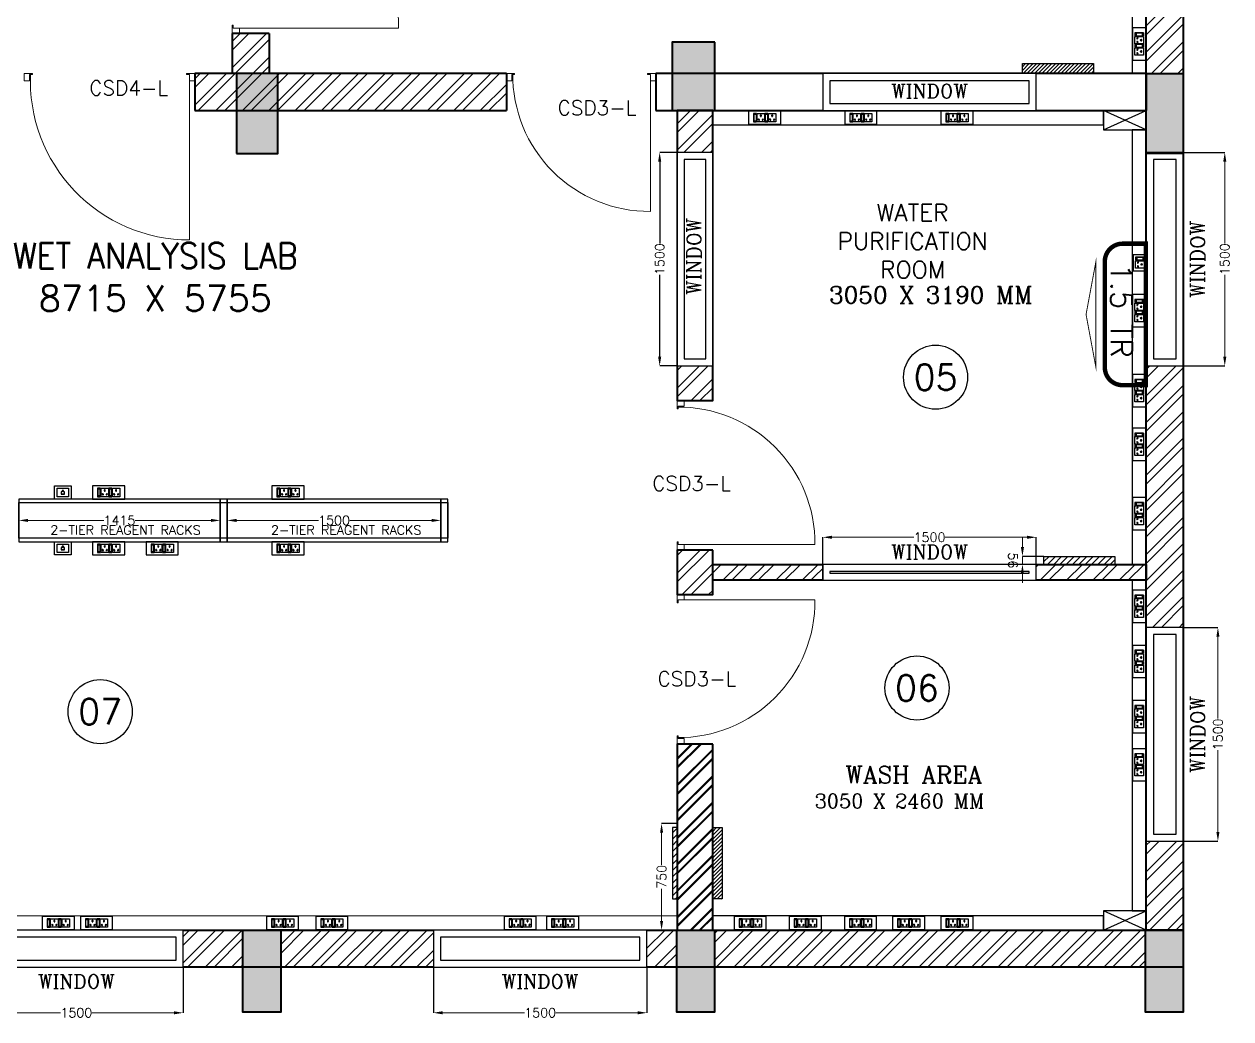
# Model space of a CAD drawing. Extents: x -52083 to 49512, y -145230 to 20224.
# Drawn here: x 33594 to 42070, y -20351 to -13366 of the extents above; entities that cross this region are included whole.
import ezdxf
from ezdxf.enums import TextEntityAlignment as Align

# ---------------------------------------------------------------- set-up
doc = ezdxf.new("R2010")
doc.units = 0
doc.header["$LTSCALE"] = 0.5
doc.header["$MEASUREMENT"] = 0
doc.header["$PDMODE"] = 32
for name, color, linetype, lineweight in [('0-1 AC UNIT', 8, 'Continuous', 25), ('1050x2100 Door', 6, 'Continuous', 5), ('1200x2100 Door', 5, 'Continuous', 5), ('COL', 1, 'Continuous', 35), ('DIM', 3, 'Continuous', 5), ('Furniture', 30, 'Continuous', 13), ('Hatch-1', 8, 'Continuous', 5), ('Sa-Block Text', 7, 'Continuous', 18), ('wall-1', 7, 'Continuous', 35)]:
    doc.layers.add(name, color=color, linetype=linetype, lineweight=lineweight)
for name, color, linetype in [('PDF_Text', 5, 'Continuous'), ('SA-3MRP', 1, 'Continuous'), ('SA-6MRP', 1, 'Continuous'), ('SA-6MUP', 223, 'Continuous'), ('SA-FUR', 3, 'Continuous'), ('SA-Lan', 3, 'Continuous'), ('SA-Voice', 5, 'Continuous')]:
    doc.layers.add(name, color=color, linetype=linetype)
doc.styles.add('PDF Arial', font='arial.ttf')
doc.styles.add('RomanS', font='romans.shx')
doc.styles.get("Standard").update_dxf_attribs({"font": 'romans.shx'})
doc.dimstyles.new('Sa-dim', dxfattribs={"dimtxt": 65, "dimasz": 65, "dimexe": 0, "dimexo": 0, "dimtad": 0, "dimdec": 0, "dimdsep": 46, "dimtxsty": 'Standard', "dimcen": 0, "dimclrd": 256, "dimclre": 7, "dimclrt": 1, "dimadec": 0, "dimazin": 0, "dimtfac": 1, "dimtdec": 0, "dimtmove": 0, "dimatfit": 3, "dimfxl": 1, "dimlwd": -1, "dimarcsym": 0})
pattern_1 = [(45, (71188.27, 2e-13), (-92.80777, 92.80777), []), (45, (71250.15, 2e-13), (-92.80777, 92.80777), [])]
pattern_2 = [(45, (-60236.36, -3e-12), (-92.80777, 92.80777), []), (45, (-60174.49, -3e-12), (-92.80777, 92.80777), [])]

# ---------------------------------------------------------------- blocks, each defined once
blk = doc.blocks.new('*U109')
at = {"color": 5}
blk.add_wipeout([(50, 400), (50, 240), (1450, 240), (1450, 400)], dxfattribs=at)
blk.add_wipeout([(0, 450), (0, 190), (1500, 190), (1500, 450)], dxfattribs=at)
for points in [[(0, 450), (0, 190), (1500, 190), (1500, 450)], [(50, 400), (50, 240), (1450, 240), (1450, 400)]]:
    blk.add_lwpolyline(points, close=True, dxfattribs=at)
blk = doc.blocks.new('*D854')
at = {"layer": 'Defpoints', "color": 0}
for p in [(33211, -19988.3), (34711, -19988.3), (34711, -20308.2)]:
    blk.add_point(p, dxfattribs=at)
at = {"layer": 'DIM', "color": 7, "lineweight": -2}
for p, q in [((33211, -19988.3), (33211, -20308.2)), ((34711, -19988.3), (34711, -20308.2))]:
    blk.add_line(p, q, dxfattribs=at)
at = {"layer": 'DIM'}
for p, q in [((33276, -20308.2), (33850.5, -20308.2)), ((34646, -20308.2), (34071.5, -20308.2))]:
    blk.add_line(p, q, dxfattribs=at)
for points in [[(33276, -20297.4), (33276, -20319), (33211, -20308.2)], [(34646, -20297.4), (34646, -20319), (34711, -20308.2)]]:
    blk.add_solid(points, dxfattribs=at)
at = {"layer": 'DIM', "color": 1, "insert": (33961, -20308.2), "char_height": 65, "attachment_point": 5}
blk.add_mtext('1500', dxfattribs=at)
blk = doc.blocks.new('*D855')
at = {"layer": 'Defpoints', "color": 0}
for p in [(36468.5, -19988.3), (37968.5, -19988.3), (37968.5, -20308.2)]:
    blk.add_point(p, dxfattribs=at)
at = {"layer": 'DIM', "color": 7, "lineweight": -2}
for p, q in [((36468.5, -19988.3), (36468.5, -20308.2)), ((37968.5, -19988.3), (37968.5, -20308.2))]:
    blk.add_line(p, q, dxfattribs=at)
at = {"layer": 'DIM'}
for p, q in [((36533.5, -20308.2), (37108, -20308.2)), ((37903.5, -20308.2), (37329, -20308.2))]:
    blk.add_line(p, q, dxfattribs=at)
for points in [[(36533.5, -20297.4), (36533.5, -20319), (36468.5, -20308.2)], [(37903.5, -20297.4), (37903.5, -20319), (37968.5, -20308.2)]]:
    blk.add_solid(points, dxfattribs=at)
at = {"layer": 'DIM', "color": 1, "insert": (37218.5, -20308.2), "char_height": 65, "attachment_point": 5}
blk.add_mtext('1500', dxfattribs=at)
blk = doc.blocks.new('*D856')
at = {"layer": 'Defpoints', "color": 0}
for p in [(41736, -14266.3), (42027.2, -14266.3), (41736, -15766.3)]:
    blk.add_point(p, dxfattribs=at)
at = {"layer": 'DIM', "color": 7, "lineweight": -2}
for p, q in [((41736, -14266.3), (42027.2, -14266.3)), ((41736, -15766.3), (42027.2, -15766.3))]:
    blk.add_line(p, q, dxfattribs=at)
at = {"layer": 'DIM'}
for p, q in [((42027.2, -14331.3), (42027.2, -14905.8)), ((42027.2, -15701.3), (42027.2, -15126.8))]:
    blk.add_line(p, q, dxfattribs=at)
for points in [[(42016.4, -14331.3), (42038.1, -14331.3), (42027.2, -14266.3)], [(42016.4, -15701.3), (42038.1, -15701.3), (42027.2, -15766.3)]]:
    blk.add_solid(points, dxfattribs=at)
at = {"layer": 'DIM', "color": 1, "insert": (42027.2, -15016.3), "char_height": 65, "attachment_point": 5, "rotation": 90}
blk.add_mtext('1500', dxfattribs=at)
blk = doc.blocks.new('SD 1200x2100')
at = {"layer": '1200x2100 Door'}
for p, q in [((289771.1, 46661.9), (289771.1, 46711.8)), ((289771.1, 46711.8), (289829.5, 46711.8)), ((289771.1, 46661.9), (289771.1, 46711.8)), ((289809.4, 46661.9), (289809.4, 46705.1)), ((289809.4, 46705.1), (289829.5, 46705.1)), ((289829.5, 46705.1), (289829.5, 46711.8)), ((290971.1, 46711.8), (290912.7, 46711.8)), ((290912.7, 46705.1), (290912.7, 46711.8)), ((290932.8, 46705.1), (290912.7, 46705.1)), ((290932.8, 46661.9), (290932.8, 46705.1)), ((290971.1, 46661.9), (290971.1, 46711.8)), ((289771.1, 46661.9), (289809.4, 46661.9)), ((290971.1, 46661.9), (290932.8, 46661.9)), ((290932.8, 46661.9), (290932.8, 45543.9))]:
    blk.add_line(p, q, dxfattribs=at)
blk.add_arc((290932.8, 46661.9), 1118, 177.44259, 270, dxfattribs=at)
blk = doc.blocks.new('*D866')
at = {"layer": 'Defpoints', "color": 0}
for p in [(41736, -17603), (41979, -17603), (41736, -19103)]:
    blk.add_point(p, dxfattribs=at)
at = {"layer": 'DIM', "color": 7, "lineweight": -2}
for p, q in [((41736, -17603), (41979, -17603)), ((41736, -19103), (41979, -19103))]:
    blk.add_line(p, q, dxfattribs=at)
at = {"layer": 'DIM'}
for p, q in [((41979, -17668), (41979, -18242.5)), ((41979, -19038), (41979, -18463.5))]:
    blk.add_line(p, q, dxfattribs=at)
for points in [[(41968.2, -17668), (41989.8, -17668), (41979, -17603)], [(41968.2, -19038), (41989.8, -19038), (41979, -19103)]]:
    blk.add_solid(points, dxfattribs=at)
at = {"layer": 'DIM', "color": 1, "insert": (41979, -18353), "char_height": 65, "attachment_point": 5, "rotation": 90}
blk.add_mtext('1500', dxfattribs=at)
blk = doc.blocks.new('*U113')
at = {"color": 3}
blk.add_lwpolyline([(-750, -150), (665, -150), (665, 150), (-750, 150)], close=True, dxfattribs=at)
at = {"color": 1}
blk.add_lwpolyline([(-750, 125), (665, 125), (665, -125), (-750, -125)], close=True, dxfattribs=at)
blk = doc.blocks.new('*U111')
at = {"color": 3}
blk.add_lwpolyline([(-750, -150), (750, -150), (750, 150), (-750, 150)], close=True, dxfattribs=at)
at = {"color": 1}
blk.add_lwpolyline([(-750, 125), (750, 125), (750, -125), (-750, -125)], close=True, dxfattribs=at)
blk = doc.blocks.new('*U112')
at = {"color": 3}
blk.add_lwpolyline([(-750, -150), (-700, -150), (-700, 150), (-750, 150)], close=True, dxfattribs=at)
at = {"color": 1}
blk.add_lwpolyline([(-750, 125), (-700, 125), (-700, -125), (-750, -125)], close=True, dxfattribs=at)
blk = doc.blocks.new('*D878')
at = {"layer": 'Defpoints', "color": 0}
for p in [(33556, -16850.8), (34971, -16850.8), (34971, -16850.8)]:
    blk.add_point(p, dxfattribs=at)
at = {"layer": 'DIM'}
for p, q in [((33621, -16850.8), (34153, -16850.8)), ((34906, -16850.8), (34374, -16850.8))]:
    blk.add_line(p, q, dxfattribs=at)
for points in [[(33621, -16839.9), (33621, -16861.6), (33556, -16850.8)], [(34906, -16839.9), (34906, -16861.6), (34971, -16850.8)]]:
    blk.add_solid(points, dxfattribs=at)
at = {"layer": 'DIM', "color": 1, "insert": (34263.5, -16850.8), "char_height": 65, "attachment_point": 5}
blk.add_mtext('1415', dxfattribs=at)
blk = doc.blocks.new('*D879')
at = {"layer": 'Defpoints', "color": 0}
for p in [(35021, -16850.8), (36521, -16850.8), (36521, -16850.8)]:
    blk.add_point(p, dxfattribs=at)
at = {"layer": 'DIM'}
for p, q in [((35086, -16850.8), (35660.5, -16850.8)), ((36456, -16850.8), (35881.5, -16850.8))]:
    blk.add_line(p, q, dxfattribs=at)
for points in [[(35086, -16839.9), (35086, -16861.6), (35021, -16850.8)], [(36456, -16839.9), (36456, -16861.6), (36521, -16850.8)]]:
    blk.add_solid(points, dxfattribs=at)
at = {"layer": 'DIM', "color": 1, "insert": (35771, -16850.8), "char_height": 65, "attachment_point": 5}
blk.add_mtext('1500', dxfattribs=at)
blk = doc.blocks.new('*U133')
at = {"ltscale": 300}
for p, q in [((-78.1, 29.8), (-78.1, -29.8)), ((-78.1, 29.8), (-78.1, -29.8)), ((-57.3, 29.8), (-78.1, 29.8)), ((-78.1, 29.8), (-57.3, 29.8)), ((-76.3, 23.3), (-76.3, -23.3)), ((-59.1, 23.3), (-76.3, 23.3)), ((-59.1, -23.3), (-59.1, 23.3)), ((-57.3, -29.8), (-57.3, 29.8)), ((-53.9, 29.8), (-1.7, 29.8)), ((-53.9, -29.8), (-53.9, 29.8)), ((-1.7, 29.8), (-1.7, -29.8)), ((1.7, 29.8), (1.7, -29.8)), ((1.7, 29.8), (1.7, -29.8)), ((22.5, 29.8), (1.7, 29.8)), ((1.7, 29.8), (22.5, 29.8)), ((3.5, 23.3), (3.5, -23.3)), ((20.7, 23.3), (3.5, 23.3)), ((20.7, -23.3), (20.7, 23.3)), ((22.5, -29.8), (22.5, 29.8)), ((25.9, -29.8), (25.9, 29.8)), ((25.9, 29.8), (78.1, 29.8)), ((78.1, 29.8), (78.1, -29.8)), ((-78.1, -29.8), (-57.3, -29.8)), ((-76.3, -21.2), (-59.1, -21.2)), ((-76.3, -23.3), (-59.1, -23.3)), ((-1.7, -29.8), (-53.9, -29.8)), ((1.7, -29.8), (22.5, -29.8)), ((3.5, -21.2), (20.7, -21.2)), ((3.5, -23.3), (20.7, -23.3)), ((78.1, -29.8), (25.9, -29.8))]:
    blk.add_line(p, q, dxfattribs=at)
blk.add_lwpolyline([(-113, -46), (113, -46), (113, 46), (-113, 46)], close=True, dxfattribs=at)
for centre, radius, start, end in [((-27.8, 14.7), 4.06, 307.15837, 232.84163), ((-27.8, 10.6), 2.59, 161.40312, 18.59688), ((52, 14.7), 4.06, 307.15837, 232.84163), ((52, 10.6), 2.59, 161.40312, 18.59688), ((-42.7, -11.6), 3.5, 5.26891, 272.51003), ((-39.9, -14), 2.82, 202.68381, 75.09514), ((-15.7, -14), 2.82, 104.90486, 337.31619), ((-12.9, -11.6), 3.5, 267.48997, 174.73109), ((37.1, -11.6), 3.5, 5.26891, 272.51003), ((39.9, -14), 2.82, 202.68381, 75.09514), ((64.1, -14), 2.82, 104.90486, 337.31619), ((66.9, -11.6), 3.5, 267.48997, 174.73109)]:
    blk.add_arc(centre, radius, start, end, dxfattribs=at)
at = {"layer": 'Sa-Block Text', "flags": 1}
for tag, p in [('PROJECTNAME', (102.4, 776)), ('FLOOR', (102.4, 686.5)), ('LABNAME', (102.4, 577)), ('ITEMNO:', (102.4, 479.7))]:
    blk.add_attdef(tag, text='', height=65, dxfattribs=at).set_placement(p, align=Align.MIDDLE_CENTER)
at = {"layer": 'Sa-Block Text'}
blk.add_attdef('CATALOGUE', text='', height=65, dxfattribs=at).set_placement((102.4, 360.5), align=Align.MIDDLE_CENTER)
blk = doc.blocks.new('*U130')
for p, q in [((-78.1, 29.8), (-78.1, -29.8)), ((-78.1, 29.8), (-78.1, -29.8)), ((-57.3, 29.8), (-78.1, 29.8)), ((-78.1, 29.8), (-57.3, 29.8)), ((-76.3, 23.3), (-76.3, -23.3)), ((-59.1, 23.3), (-76.3, 23.3)), ((-59.1, -23.3), (-59.1, 23.3)), ((-57.3, -29.8), (-57.3, 29.8)), ((-53.9, 29.8), (-1.7, 29.8)), ((-53.9, -29.8), (-53.9, 29.8)), ((-1.7, 29.8), (-1.7, -29.8)), ((1.7, 29.8), (1.7, -29.8)), ((1.7, 29.8), (1.7, -29.8)), ((22.5, 29.8), (1.7, 29.8)), ((1.7, 29.8), (22.5, 29.8)), ((3.5, 23.3), (3.5, -23.3)), ((20.7, 23.3), (3.5, 23.3)), ((20.7, -23.3), (20.7, 23.3)), ((22.5, -29.8), (22.5, 29.8)), ((25.9, -29.8), (25.9, 29.8)), ((25.9, 29.8), (78.1, 29.8)), ((78.1, 29.8), (78.1, -29.8)), ((-78.1, -29.8), (-57.3, -29.8)), ((-76.3, -21.2), (-59.1, -21.2)), ((-76.3, -23.3), (-59.1, -23.3)), ((-1.7, -29.8), (-53.9, -29.8)), ((1.7, -29.8), (22.5, -29.8)), ((3.5, -21.2), (20.7, -21.2)), ((3.5, -23.3), (20.7, -23.3)), ((78.1, -29.8), (25.9, -29.8))]:
    blk.add_line(p, q)
blk.add_lwpolyline([(-113, -46), (113, -46), (113, 46), (-113, 46)], close=True)
for centre, radius, start, end in [((-27.8, 14.7), 4.06, 307.15837, 232.84163), ((-27.8, 10.6), 2.59, 161.40312, 18.59688), ((52, 14.7), 4.06, 307.15837, 232.84163), ((52, 10.6), 2.59, 161.40312, 18.59688), ((-42.7, -11.6), 3.5, 5.26891, 272.51003), ((-39.9, -14), 2.82, 202.68381, 75.09514), ((-15.7, -14), 2.82, 104.90486, 337.31619), ((-12.9, -11.6), 3.5, 267.48997, 174.73109), ((37.1, -11.6), 3.5, 5.26891, 272.51003), ((39.9, -14), 2.82, 202.68381, 75.09514), ((64.1, -14), 2.82, 104.90486, 337.31619), ((66.9, -11.6), 3.5, 267.48997, 174.73109)]:
    blk.add_arc(centre, radius, start, end)
at = {"layer": 'Sa-Block Text', "flags": 1}
for tag, p in [('PROJECTNAME', (14.8, 619.1)), ('FLOOR', (14.8, 529.6)), ('LABNAME', (14.8, 420.1)), ('ITEMNO:', (14.8, 322.8))]:
    blk.add_attdef(tag, text='', height=65, dxfattribs=at).set_placement(p, align=Align.MIDDLE_CENTER)
at = {"layer": 'Sa-Block Text'}
blk.add_attdef('CATALOGUE', text='', height=65, dxfattribs=at).set_placement((14.8, 173.9), align=Align.MIDDLE_CENTER)
blk = doc.blocks.new('*U132')
for points in [[(-59.4, 46), (59.4, 46), (59.4, -46), (-59.4, -46)], [(-39.1, 29.8), (39.1, 29.8), (39.1, -29.8), (-39.1, -29.8)], [(12.4, 5.6), (5.4, 5.6), (5.4, 14.6), (-5.4, 14.6), (-5.4, 5.6), (-12.4, 5.6), (-12.4, -10.5), (12.4, -10.5)], [(11.1, 4.3), (4.1, 4.3), (4.1, 13.4), (-4.1, 13.4), (-4.1, 4.3), (-11.1, 4.3), (-11.1, -9.2), (11.1, -9.2)]]:
    blk.add_lwpolyline(points, close=True)
at = {"layer": 'Sa-Block Text', "flags": 1}
for tag, p in [('PROJECTNAME', (15.2, 670.6)), ('FLOOR', (15.2, 581.1)), ('LABNAME', (15.2, 471.6)), ('ITEMNO:', (15.2, 374.3))]:
    blk.add_attdef(tag, text='', height=65, dxfattribs=at).set_placement(p, align=Align.MIDDLE_CENTER)
at = {"layer": 'Sa-Block Text'}
blk.add_attdef('CATALOGUE', text='', height=65, dxfattribs=at).set_placement((15.2, 223), align=Align.MIDDLE_CENTER)
blk = doc.blocks.new('*D880')
at = {"layer": 'Defpoints', "color": 0}
for p in [(38071.4, -18978.3), (38181, -18978.3), (38181, -19728.3)]:
    blk.add_point(p, dxfattribs=at)
at = {"layer": 'DIM', "color": 7, "lineweight": -2}
for p, q in [((38181, -18978.3), (38071.4, -18978.3)), ((38181, -19728.3), (38071.4, -19728.3))]:
    blk.add_line(p, q, dxfattribs=at)
at = {"layer": 'DIM'}
for p, q in [((38071.4, -19043.3), (38071.4, -19269.1)), ((38071.4, -19663.3), (38071.4, -19437.5))]:
    blk.add_line(p, q, dxfattribs=at)
for points in [[(38060.6, -19043.3), (38082.2, -19043.3), (38071.4, -18978.3)], [(38060.6, -19663.3), (38082.2, -19663.3), (38071.4, -19728.3)]]:
    blk.add_solid(points, dxfattribs=at)
at = {"layer": 'DIM', "color": 1, "insert": (38071.4, -19353.3), "char_height": 65, "attachment_point": 5, "rotation": 90}
blk.add_mtext('750', dxfattribs=at)
blk = doc.blocks.new('A$C054a1436')
at = {"color": 1}
blk.add_circle((225, 225), 225, dxfattribs=at)
blk.add_attdef('T1', text='', height=180).set_placement((225, 225), align=Align.MIDDLE_CENTER)
blk = doc.blocks.new('*U117')
at = {"color": 5}
blk.add_wipeout([(50, 400), (50, 388), (1450, 388), (1450, 400)], dxfattribs=at)
blk.add_wipeout([(0, 450), (0, 338), (1500, 338), (1500, 450)], dxfattribs=at)
for points in [[(0, 450), (0, 338), (1500, 338), (1500, 450)], [(50, 400), (50, 388), (1450, 388), (1450, 400)]]:
    blk.add_lwpolyline(points, close=True, dxfattribs=at)
blk = doc.blocks.new('*D822')
at = {"layer": 'Defpoints', "color": 0}
for p in [(40703.5, -16969.3), (39203.5, -17271.3), (40703.5, -17271.3)]:
    blk.add_point(p, dxfattribs=at)
at = {"layer": 'DIM', "color": 7, "lineweight": -2}
for p, q in [((39203.5, -17271.3), (39203.5, -16969.3)), ((40703.5, -17271.3), (40703.5, -16969.3))]:
    blk.add_line(p, q, dxfattribs=at)
at = {"layer": 'DIM'}
for p, q in [((39268.5, -16969.3), (39843, -16969.3)), ((40638.5, -16969.3), (40064, -16969.3))]:
    blk.add_line(p, q, dxfattribs=at)
for points in [[(39268.5, -16958.4), (39268.5, -16980.1), (39203.5, -16969.3)], [(40638.5, -16958.4), (40638.5, -16980.1), (40703.5, -16969.3)]]:
    blk.add_solid(points, dxfattribs=at)
at = {"layer": 'DIM', "color": 1, "insert": (39953.5, -16969.3), "char_height": 65, "attachment_point": 5}
blk.add_mtext('1500', dxfattribs=at)
blk = doc.blocks.new('*U172')
at = {"color": 5}
blk.add_wipeout([(50, 400), (50, 250), (1450, 250), (1450, 400)], dxfattribs=at)
blk.add_wipeout([(0, 450), (0, 200), (1500, 200), (1500, 450)], dxfattribs=at)
for points in [[(0, 450), (0, 200), (1500, 200), (1500, 450)], [(50, 400), (50, 250), (1450, 250), (1450, 400)]]:
    blk.add_lwpolyline(points, close=True, dxfattribs=at)
blk = doc.blocks.new('1050x2100')
at = {"layer": '1050x2100 Door'}
for p, q in [((289971.9, 46661.9), (289971.9, 46711.8)), ((289971.9, 46711.8), (290030.3, 46711.8)), ((289971.9, 46661.9), (289971.9, 46711.8)), ((290010.2, 46661.9), (290010.2, 46705.1)), ((290010.2, 46705.1), (290030.3, 46705.1)), ((290030.3, 46705.1), (290030.3, 46711.8)), ((291021.9, 46711.8), (290963.5, 46711.8)), ((290963.5, 46705.1), (290963.5, 46711.8)), ((290983.6, 46705.1), (290963.5, 46705.1)), ((290983.6, 46661.9), (290983.6, 46705.1)), ((291021.9, 46661.9), (291021.9, 46711.8)), ((289971.9, 46661.9), (290010.2, 46661.9)), ((291021.9, 46661.9), (290983.6, 46661.9)), ((290983.6, 46661.9), (290983.6, 45743.9))]:
    blk.add_line(p, q, dxfattribs=at)
blk.add_arc((290976, 46702.9), 959, 179.47012, 270.45631, dxfattribs=at)
blk = doc.blocks.new('A$Ca55ee631')
at = {"layer": 'SA-FUR', "color": 1}
for p, q in [((0, 0), (135, 300)), ((0, 300), (135, 0))]:
    blk.add_line(p, q, dxfattribs=at)
blk.add_lwpolyline([(0, 0), (135, 0), (135, 300), (0, 300)], close=True, dxfattribs=at)
blk = doc.blocks.new('*U120')
at = {"color": 1}
blk.add_lwpolyline([(-2125, 0), (620, 0), (620, 100), (-2125, 100)], close=True, dxfattribs=at)
blk = doc.blocks.new('*U124')
at = {"color": 1}
blk.add_lwpolyline([(-1220.2, 0), (1830.8, 0), (1830.8, 100), (-1220.2, 100)], close=True, dxfattribs=at)
blk = doc.blocks.new('*D828')
at = {"layer": 'Defpoints', "color": 0}
for p in [(40756, -17103.3), (40605.9, -17159.3), (40756, -17159.3)]:
    blk.add_point(p, dxfattribs=at)
at = {"layer": 'DIM'}
for p, q in [((40605.9, -17038.3), (40605.9, -16973.3)), ((40605.9, -17103.3), (40605.9, -17159.3)), ((40605.9, -17103.3), (40605.9, -17159.3)), ((40605.9, -17224.3), (40605.9, -17289.3))]:
    blk.add_line(p, q, dxfattribs=at)
at = {"layer": 'DIM', "color": 7, "lineweight": -2}
for p, q in [((40756, -17103.3), (40605.9, -17103.3)), ((40756, -17159.3), (40605.9, -17159.3))]:
    blk.add_line(p, q, dxfattribs=at)
at = {"layer": 'DIM'}
for points in [[(40595.1, -17038.3), (40616.8, -17038.3), (40605.9, -17103.3)], [(40595.1, -17224.3), (40616.8, -17224.3), (40605.9, -17159.3)]]:
    blk.add_solid(points, dxfattribs=at)
at = {"layer": 'DIM', "color": 1, "insert": (40538.7, -17131.3), "char_height": 65, "attachment_point": 5, "rotation": 270}
blk.add_mtext('56', dxfattribs=at)
blk = doc.blocks.new('*U119')
at = {"layer": '0-1 AC UNIT', "color": 3, "const_width": 31.2}
blk.add_lwpolyline([(-272.5, -287.5), (471.2, -287.5, 0.414214), (596.2, -162.5), (596.2, 0), (-397.5, 0), (-397.5, -162.5, 0.414214)], format="xyb", close=True, dxfattribs=at)
at = {"layer": '0-1 AC UNIT', "color": 3, "const_width": 6.25}
blk.add_lwpolyline([(471.2, -350), (99.4, -419.2), (-272.5, -350), (471.2, -350)], dxfattribs=at)
blk = doc.blocks.new('3M-RP-AC')
at = {"color": 245}
for p, q in [((18.3, 75.8), (18.3, 16.2)), ((18.3, 75.8), (18.3, 16.2)), ((39.1, 75.8), (18.3, 75.8)), ((18.3, 75.8), (39.1, 75.8)), ((18.3, 16.2), (39.1, 16.2)), ((20.1, 69.3), (20.1, 22.7)), ((37.3, 69.3), (20.1, 69.3)), ((20.1, 24.8), (37.3, 24.8)), ((20.1, 22.7), (37.3, 22.7)), ((37.3, 22.7), (37.3, 69.3)), ((39.1, 16.2), (39.1, 75.8)), ((42.5, 75.8), (94.7, 75.8)), ((42.5, 16.2), (42.5, 75.8)), ((94.7, 16.2), (42.5, 16.2)), ((94.7, 75.8), (94.7, 16.2))]:
    blk.add_line(p, q, dxfattribs=at)
blk.add_lwpolyline([(0, 0), (113, 0), (113, 92), (0, 92)], close=True, dxfattribs=at)
for centre, radius, start, end in [((53.7, 34.4), 3.5, 5.26891, 272.51003), ((56.5, 32), 2.82, 202.68381, 75.09514), ((68.6, 60.7), 4.06, 307.15837, 232.84163), ((68.6, 56.6), 2.59, 161.40312, 18.59688), ((80.7, 32), 2.82, 104.90486, 337.31619), ((83.5, 34.4), 3.5, 267.48997, 174.73109)]:
    blk.add_arc(centre, radius, start, end, dxfattribs=at)
at = {"layer": 'Sa-Block Text', "flags": 1}
for tag, p in [('LAB', (56.5, 92)), ('ITEM', (56.5, -35)), ('CATALOGUE', (87, -160))]:
    blk.add_attdef(tag, text='', height=65, dxfattribs=at).set_placement(p, align=Align.MIDDLE_CENTER)
blk = doc.blocks.new('*U121')
at = {"color": 1}
blk.add_lwpolyline([(-1702, 0), (620, 0), (620, 100), (-1702, 100)], close=True, dxfattribs=at)
blk = doc.blocks.new('*D823')
at = {"layer": 'Defpoints', "color": 0}
for p in [(38071.4, -18978.3), (38181, -18978.3), (38181, -19728.3)]:
    blk.add_point(p, dxfattribs=at)
at = {"layer": 'DIM', "color": 7, "lineweight": -2}
for p, q in [((38181, -18978.3), (38071.4, -18978.3)), ((38181, -19728.3), (38071.4, -19728.3))]:
    blk.add_line(p, q, dxfattribs=at)
at = {"layer": 'DIM'}
for p, q in [((38071.4, -19043.3), (38071.4, -19269.1)), ((38071.4, -19663.3), (38071.4, -19437.5))]:
    blk.add_line(p, q, dxfattribs=at)
for points in [[(38060.6, -19043.3), (38082.2, -19043.3), (38071.4, -18978.3)], [(38060.6, -19663.3), (38082.2, -19663.3), (38071.4, -19728.3)]]:
    blk.add_solid(points, dxfattribs=at)
at = {"layer": 'DIM', "color": 1, "insert": (38071.4, -19353.3), "char_height": 65, "attachment_point": 5, "rotation": 90}
blk.add_mtext('750', dxfattribs=at)
blk = doc.blocks.new('*D824')
at = {"layer": 'Defpoints', "color": 0}
for p in [(38058, -14266.3), (38181, -14266.3), (38181, -15766.3)]:
    blk.add_point(p, dxfattribs=at)
at = {"layer": 'SA-Voice', "color": 7, "lineweight": -2}
for p, q in [((38181, -14266.3), (38058, -14266.3)), ((38181, -15766.3), (38058, -15766.3))]:
    blk.add_line(p, q, dxfattribs=at)
at = {"layer": 'SA-Voice'}
for p, q in [((38058, -14331.3), (38058, -14905.8)), ((38058, -15701.3), (38058, -15126.8))]:
    blk.add_line(p, q, dxfattribs=at)
for points in [[(38047.2, -14331.3), (38068.9, -14331.3), (38058, -14266.3)], [(38047.2, -15701.3), (38068.9, -15701.3), (38058, -15766.3)]]:
    blk.add_solid(points, dxfattribs=at)
at = {"layer": 'SA-Voice', "color": 1, "insert": (38058, -15016.3), "char_height": 65, "attachment_point": 5, "rotation": 90}
blk.add_mtext('1500', dxfattribs=at)
blk = doc.blocks.new('*U613')
for p, q in [((-78.1, 29.8), (-78.1, -29.8)), ((-78.1, 29.8), (-78.1, -29.8)), ((-57.3, 29.8), (-78.1, 29.8)), ((-78.1, 29.8), (-57.3, 29.8)), ((-76.3, 23.3), (-76.3, -23.3)), ((-59.1, 23.3), (-76.3, 23.3)), ((-59.1, -23.3), (-59.1, 23.3)), ((-57.3, -29.8), (-57.3, 29.8)), ((-53.9, 29.8), (-1.7, 29.8)), ((-53.9, -29.8), (-53.9, 29.8)), ((-1.7, 29.8), (-1.7, -29.8)), ((1.7, 29.8), (1.7, -29.8)), ((1.7, 29.8), (1.7, -29.8)), ((22.5, 29.8), (1.7, 29.8)), ((1.7, 29.8), (22.5, 29.8)), ((3.5, 23.3), (3.5, -23.3)), ((20.7, 23.3), (3.5, 23.3)), ((20.7, -23.3), (20.7, 23.3)), ((22.5, -29.8), (22.5, 29.8)), ((25.9, -29.8), (25.9, 29.8)), ((25.9, 29.8), (78.1, 29.8)), ((78.1, 29.8), (78.1, -29.8)), ((-78.1, -29.8), (-57.3, -29.8)), ((-76.3, -21.2), (-59.1, -21.2)), ((-76.3, -23.3), (-59.1, -23.3)), ((-1.7, -29.8), (-53.9, -29.8)), ((1.7, -29.8), (22.5, -29.8)), ((3.5, -21.2), (20.7, -21.2)), ((3.5, -23.3), (20.7, -23.3)), ((78.1, -29.8), (25.9, -29.8))]:
    blk.add_line(p, q)
blk.add_lwpolyline([(-113, -46), (113, -46), (113, 46), (-113, 46)], close=True)
for centre, radius, start, end in [((-27.8, 14.7), 4.06, 307.15837, 232.84163), ((-27.8, 10.6), 2.59, 161.40312, 18.59688), ((52, 14.7), 4.06, 307.15837, 232.84163), ((52, 10.6), 2.59, 161.40312, 18.59688), ((-42.7, -11.6), 3.5, 5.26891, 272.51003), ((-39.9, -14), 2.82, 202.68381, 75.09514), ((-15.7, -14), 2.82, 104.90486, 337.31619), ((-12.9, -11.6), 3.5, 267.48997, 174.73109), ((37.1, -11.6), 3.5, 5.26891, 272.51003), ((39.9, -14), 2.82, 202.68381, 75.09514), ((64.1, -14), 2.82, 104.90486, 337.31619), ((66.9, -11.6), 3.5, 267.48997, 174.73109)]:
    blk.add_arc(centre, radius, start, end)
at = {"layer": 'Sa-Block Text', "flags": 1}
for tag, p in [('PROJECTNAME', (14.8, 619.1)), ('FLOOR', (14.8, 529.6)), ('LABNAME', (14.8, 420.1)), ('ITEMNO:', (14.8, 322.8))]:
    blk.add_attdef(tag, text='', height=65, dxfattribs=at).set_placement(p, align=Align.MIDDLE_CENTER)
at = {"layer": 'Sa-Block Text'}
blk.add_attdef('CATALOGUE', text='', height=65, dxfattribs=at).set_placement((14.8, 173.9), align=Align.MIDDLE_CENTER)

msp = doc.modelspace()

# ---------------------------------------------------------------- hatches: boundary and pattern name
h = msp.add_hatch()
h.set_pattern_fill('ANSI31', scale=250)
h.set_pattern_definition([(45, (-77438.1, -28340.38), (-22.097087, 22.097087), [])])
h.paths.add_polyline_path([(40756, -17103.3), (41256, -17103.3), (41256, -17159.3), (40756, -17159.3)])
h = msp.add_hatch()
h.set_pattern_fill('ANSI31', scale=250)
h.set_pattern_definition([(45, (10998.074, -28648.994), (-22.097087, 22.097087), [])])
h.paths.add_polyline_path([(38148, -19508.3), (38181, -19508.3), (38181, -19008.3), (38148, -19008.3)])
at = {"layer": 'COL'}
h = msp.add_hatch(color=256, dxfattribs=at)
h.dxf.hatch_style = 1
h.paths.add_polyline_path([(38446, -13493.3), (38146, -13493.3), (38146, -13973.3), (38446, -13973.3)])
h = msp.add_hatch(color=256, dxfattribs=at)
h.dxf.hatch_style = 1
h.paths.add_polyline_path([(35376, -13713.3), (35086, -13713.3), (35086, -14273.3), (35376, -14273.3)])
h = msp.add_hatch(color=256, dxfattribs=at)
h.dxf.hatch_style = 1
h.paths.add_polyline_path([(35396, -19728.3), (35131, -19728.3), (35131, -20303.3), (35396, -20303.3)])
h = msp.add_hatch(color=256, dxfattribs=at)
h.dxf.hatch_style = 1
h.paths.add_polyline_path([(38443, -19728.3), (38178, -19728.3), (38178, -20303.3), (38443, -20303.3)])
h = msp.add_hatch(color=256, dxfattribs=at)
h.dxf.hatch_style = 1
h.paths.add_polyline_path([(41736, -19728.3), (41471, -19728.3), (41471, -20303.3), (41736, -20303.3)])
at = {"layer": 'Hatch-1'}
h = msp.add_hatch(dxfattribs=at)
h.set_pattern_fill('ANSI32,_O', color=256, scale=350)
h.set_pattern_definition(pattern_1)
h.paths.add_polyline_path([(41736, -13713.3), (41476, -13713.3), (41476, -13180.5), (41736, -13180.5)])
h = msp.add_hatch(dxfattribs=at)
h.set_pattern_fill('ANSI32,_O', color=256, scale=350)
h.set_pattern_definition(pattern_1)
h.paths.add_polyline_path([(35316, -13432.3), (35056, -13432.3), (35056, -13713.3), (35316, -13713.3)])
h = msp.add_hatch(dxfattribs=at)
h.set_pattern_fill('ANSI32,_O', color=256, scale=350)
h.set_pattern_definition(pattern_1)
h.paths.add_polyline_path([(34794, -13713.3), (36981, -13713.3), (36981, -13973.3), (34794, -13973.3)])
h = msp.add_hatch(dxfattribs=at)
h.set_pattern_fill('ANSI32,_O', color=256, scale=350)
h.set_pattern_definition(pattern_2)
h.paths.add_polyline_path([(38431, -13973.3), (38181, -13973.3), (38181, -16009.3), (38431, -16009.3)])
h = msp.add_hatch(dxfattribs=at)
h.set_pattern_fill('ANSI32,_O', color=256, scale=350)
h.set_pattern_definition(pattern_2)
h.paths.add_polyline_path([(38431, -17059.3), (38181, -17059.3), (38181, -17371.3), (38431, -17371.3)])
h = msp.add_hatch(dxfattribs=at)
h.set_pattern_fill('ANSI32,_O', color=256, scale=350)
h.set_pattern_definition(pattern_2)
h.paths.add_polyline_path([(38431, -17159.3), (41476, -17159.3), (41476, -17271.3), (38431, -17271.3)])
h = msp.add_hatch(dxfattribs=at)
h.set_pattern_fill('ANSI32,_O', color=256, scale=350)
h.set_pattern_definition(pattern_1)
h.paths.add_polyline_path([(38181, -18421.3), (38431, -18421.3), (38431, -19728.3), (38181, -19728.3)])
h = msp.add_hatch(dxfattribs=at)
h.set_pattern_fill('ANSI32,_O', color=256, scale=350)
h.set_pattern_definition(pattern_2)
h.paths.add_polyline_path([(38431, -18421.3), (38181, -18421.3), (38181, -19728.3), (38431, -19728.3)])
h = msp.add_hatch(dxfattribs=at)
h.set_pattern_fill('ANSI32,_O', color=256, scale=350)
h.set_pattern_definition(pattern_1)
h.paths.add_polyline_path([(38443, -19728.3), (41471, -19728.3), (41471, -19988.3), (38443, -19988.3)])
at = {"layer": 'SA-FUR', "transparency": 33554687}
h = msp.add_hatch(dxfattribs=at)
h.set_pattern_fill('ANSI31', color=6, scale=150)
h.set_pattern_definition([(45, (-162641.6, -28340.38), (-13.2582521, 13.2582521), [])])
h.paths.add_polyline_path([(38496, -19508.3), (38431, -19508.3), (38431, -19008.3), (38496, -19008.3)])

# ---------------------------------------------------------------- linework, layer by layer
for p, q in [((41476, -10453.3, 2637.8), (41476, -13713.3, 2637.8)), ((41476, -13713.3, 2637.8), (41476, -19728.3, 2637.8)), ((38431, -16009.3, 2637.8), (38181, -16009.3, 2637.8))]:
    msp.add_line(p, q)
at = {"elevation": 2637.8}
for points in [[(41376, -10933.3), (41376, -13713.3), (41476, -13713.3), (41476, -10933.3)], [(38148, -19508.3), (38181, -19508.3), (38181, -19008.3), (38148, -19008.3)]]:
    msp.add_lwpolyline(points, close=True, dxfattribs=at)
at = {"color": 7, "elevation": 2637.8}
msp.add_lwpolyline([(40756, -17103.3), (41256, -17103.3), (41256, -17159.3), (40756, -17159.3)], close=True, dxfattribs=at)
at = {"layer": 'COL'}
msp.add_line((41476, -13713.3, 2637.8), (41476, -13973.3, 2637.8), dxfattribs=at)
at = {"layer": 'COL', "elevation": 2637.8}
for points in [[(38446, -13493.3), (38146, -13493.3), (38146, -13973.3), (38446, -13973.3)], [(35086, -14273.3), (35376, -14273.3), (35376, -13713.3), (35086, -13713.3)], [(35131, -19728.3), (35396, -19728.3), (35396, -20303.3), (35131, -20303.3)], [(38178, -19728.3), (38443, -19728.3), (38443, -20303.3), (38178, -20303.3)], [(41471, -19728.3), (41736, -19728.3), (41736, -20303.3), (41471, -20303.3)], [(41471, -19728.3), (41736, -19728.3), (41736, -20303.3), (41471, -20303.3)]]:
    msp.add_lwpolyline(points, close=True, dxfattribs=at)
at = {"layer": 'Hatch-1', "elevation": 2637.8}
for points in [[(41736, -13713.3), (41476, -13713.3), (41476, -13180.5), (41736, -13180.5)], [(34794, -13713.3), (35086, -13713.3), (35086, -13973.3), (34794, -13973.3)], [(34794, -13713.3), (36981, -13713.3), (36981, -13973.3), (34794, -13973.3)], [(35376, -13973.3), (36981, -13973.3), (36981, -13713.3), (35376, -13713.3)], [(38031, -13713.3), (38146, -13713.3), (38146, -13973.3), (38031, -13973.3)], [(38181, -18421.3), (38431, -18421.3), (38431, -19728.3), (38181, -19728.3)], [(38443, -19728.3), (41471, -19728.3), (41471, -19988.3), (38443, -19988.3)]]:
    msp.add_lwpolyline(points, close=True, dxfattribs=at)
at = {"layer": 'SA-FUR', "color": 7, "elevation": 2637.8}
msp.add_lwpolyline([(38496, -19508.3), (38431, -19508.3), (38431, -19008.3), (38496, -19008.3)], close=True, dxfattribs=at)
at = {"layer": 'wall-1', "color": 7}
for p, q in [((41736, 720.7, 2637.8), (41736, -19728.3, 2637.8)), ((41476, -19728.3, 2637.8), (41476, 376.7, 2637.8)), ((35056, -13432.3, 2637.8), (35056, -13713.3, 2637.8)), ((35316, -13432.3, 2637.8), (35056, -13432.3, 2637.8)), ((35316, -13432.3, 2637.8), (35316, -13713.3, 2637.8)), ((34794, -13713.3, 2637.8), (34794, -13973.3, 2637.8)), ((36981, -13713.3, 2637.8), (34794, -13713.3, 2637.8)), ((36981, -13713.3, 2637.8), (36981, -13973.3, 2637.8)), ((38031, -13713.3, 2637.8), (38031, -13973.3, 2637.8)), ((38431, -13973.3, 2637.8), (38181, -13973.3, 2637.8)), ((38181, -17059.3, 2637.8), (38181, -17371.3, 2637.8)), ((38431, -17371.3, 2637.8), (38431, -17059.3, 2637.8)), ((38181, -17371.3, 2637.8), (38431, -17371.3, 2637.8)), ((41736, -19728.3, 2637.8), (41476, -19728.3, 2637.8))]:
    msp.add_line(p, q, dxfattribs=at)
at = {"layer": 'wall-1', "color": 7, "elevation": 2637.8}
for points in [[(36981, -13713.3), (34794, -13713.3)], [(38431, -13713.3), (38031, -13713.3)], [(38031, -13973.3), (41476, -13973.3), (41476, -13713.3), (38031, -13713.3)], [(34794, -13973.3), (36981, -13973.3)], [(34794, -13973.3), (36981, -13973.3)], [(38031, -13973.3), (38431, -13973.3)]]:
    msp.add_lwpolyline(points, dxfattribs=at)
for points in [[(38431, -13973.3), (38181, -13973.3), (38181, -16009.3), (38431, -16009.3)], [(38431, -17059.3), (38181, -17059.3), (38181, -17371.3), (38431, -17371.3)], [(38431, -17159.3), (41476, -17159.3), (41476, -17271.3), (38431, -17271.3)], [(38431, -18421.3), (38181, -18421.3), (38181, -19728.3), (38431, -19728.3)], [(38431, -18421.3), (38181, -18421.3), (38181, -19728.3), (38431, -19728.3)]]:
    msp.add_lwpolyline(points, close=True, dxfattribs=at)
at = {"layer": 'wall-1', "elevation": 2637.8}
msp.add_lwpolyline([(41736, -19988.3), (19124, -19988.3), (19124, -19728.3), (41736, -19728.3)], close=True, dxfattribs=at)

# ---------------------------------------------------------------- block references
for p in [(40556, -14073.3, 2637.8), (40556, -19728.3, 2637.8)]:
    msp.add_blockref('*U120', p)
ref = msp.add_blockref('A$C054a1436', (39770.9, -16070.1, 2637.8))
ref.add_attrib('T1', '05', dxfattribs={"color": 1, "height": 180}).set_placement((39995.9, -15845.1, 2637.8), align=Align.MIDDLE_CENTER)
ref = msp.add_blockref('A$C054a1436', (39640.3, -18252.5, 2637.8))
ref.add_attrib('T1', '06', dxfattribs={"color": 1, "height": 180}).set_placement((39865.3, -18027.5, 2637.8), align=Align.MIDDLE_CENTER)
ref = msp.add_blockref('A$C054a1436', (33903.2, -18419, 2637.8))
ref.add_attrib('T1', '07', dxfattribs={"color": 1, "height": 180}).set_placement((34128.2, -18194, 2637.8), align=Align.MIDDLE_CENTER)
at = {"layer": '1050x2100 Door'}
msp.add_blockref('1050x2100', (-252990.9, -60425, 2637.8), dxfattribs=at)
at = {"layer": '1050x2100 Door', "xscale": -1, "rotation": 90}
msp.add_blockref('1050x2100', (84892.8, 273962.6, 2637.8), dxfattribs=at)
at = {"layer": '1050x2100 Door', "rotation": 90}
msp.add_blockref('1050x2100', (84892.8, -308393.2, 2637.8), dxfattribs=at)
at = {"layer": '1200x2100 Door', "xscale": -1, "rotation": 90}
msp.add_blockref('SD 1200x2100', (81767.8, 277538.8, 2637.8), dxfattribs=at)
at = {"layer": '1200x2100 Door'}
msp.add_blockref('SD 1200x2100', (-256177.1, -60425.2, 2637.8), dxfattribs=at)
at = {"layer": 'SA-6MRP', "color": 7}
for p in [(38796, -14023.3, 2637.8), (40146, -14023.3, 2637.8), (34188, -16654.8, 2637.8), (35447.7, -16654.8, 2637.8), (34188, -17046.8, 2637.8), (35447.7, -17046.8, 2637.8), (35755.4, -19678.3, 2637.8), (38694, -19678.3, 2637.8), (39081.3, -19678.3, 2637.8), (39807.3, -19678.3, 2637.8), (40146, -19678.3, 2637.8)]:
    msp.add_blockref('*U133', p, dxfattribs=at)
at = {"layer": 'SA-6MRP', "color": 7, "rotation": 270}
for p in [(41426, -15940.3, 2637.8), (41426, -16803.3, 2637.8)]:
    msp.add_blockref('*U133', p, dxfattribs=at)
at = {"layer": 'SA-6MUP', "color": 7, "rotation": 270}
for name, p in [('*U613', (41426, -13506, 2637.8)), ('*U130', (41426, -16316.3, 2637.8))]:
    msp.add_blockref(name, p, dxfattribs=at)
at = {"layer": 'SA-6MUP', "color": 7}
for p in [(39471, -14023.3, 2637.8), (34564, -17046.8, 2637.8), (35409.2, -19678.3, 2637.8), (39468.6, -19678.3, 2637.8)]:
    msp.add_blockref('*U130', p, dxfattribs=at)
at = {"layer": 'SA-FUR', "color": 1, "rotation": 90}
for p in [(41476, -14108.3, 2637.8), (41476, -19728.3, 2637.8)]:
    msp.add_blockref('A$Ca55ee631', p, dxfattribs=at)
at = {"layer": 'SA-FUR', "color": 30}
for name, p in [('*U113', (34306, -16850.8, 2637.8)), ('*U112', (35721, -16850.8, 2637.8)), ('*U111', (35771, -16850.8, 2637.8)), ('*U112', (37271, -16850.8, 2637.8))]:
    msp.add_blockref(name, p, dxfattribs=at)
at = {"layer": 'SA-Lan', "color": 7}
for p in [(33865.7, -16654.8, 2637.8), (33865.7, -17046.8, 2637.8)]:
    msp.add_blockref('*U132', p, dxfattribs=at)

# ---------------------------------------------------------------- texts
at = {"layer": '0-1 AC UNIT', "color": 8, "insert": (41377.3, -15377.9, 2637.8), "char_height": 150, "width": 1266.161, "attachment_point": 2, "rotation": 270, "line_spacing_factor": 1.171839, "style": 'RomanS'}
msp.add_mtext('1.5 TR', dxfattribs=at)
at = {"layer": '1050x2100 Door', "color": 0, "style": 'RomanS'}
for p in [(37340.8, -14004.9, 2637.8), (38005.5, -16642.9, 2637.8), (38042.7, -18014.6, 2637.8)]:
    msp.add_text('CSD3-L', height=103.23, dxfattribs=at).set_placement(p)
at = {"layer": '1200x2100 Door', "color": 0, "style": 'RomanS'}
msp.add_text('CSD4-L', height=103.23, dxfattribs=at).set_placement((34051.6, -13865.9, 2637.8))
at = {"layer": 'PDF_Text'}
for s, insert, char_height, width, attachment_point, style in [('WATER PURIFICATION ROOM', (39835.4, -15149.9, 2637.8), 120, 1501.998, 8, 'RomanS'), ('{\\W0.9;WET ANALYSIS LAB\\P\\W1;\\C0;8715 X 5755}', (34515.2, -15141.4, 2637.8), 180, 2953.65, 5, 'RomanS'), ('{\\Fromanc|c0;3050 X 3190 MM}', (39962.4, -15327.2, 2637.8), 120, 1676.079, 8, 'RomanS'), ('{\\Fromanc|c0;\\C7;2-TIER REAGENT RACKS}', (34306, -16950.8, 2637.8), 65, 1275.888, 8, 'PDF Arial'), ('{\\Fromanc|c0;\\C7;2-TIER REAGENT RACKS}', (35856, -16950.8, 2637.8), 65, 1275.888, 8, 'PDF Arial'), ('{\\Fromanc|c0;WASH AREA}', (39842.8, -18696.7, 2637.8), 120, 1501.998, 8, 'RomanS'), ('\\pi354.32143;{\\Fromanc|c0;3050 X 2460 MM}', (38791.7, -18870.9, 2637.8), 100, 2080.071, 7, 'RomanS')]:
    msp.add_mtext(s, dxfattribs=dict(at, insert=insert, char_height=char_height, width=width, attachment_point=attachment_point, style=style))
at = {"layer": 'PDF_Text', "char_height": 100, "attachment_point": 2, "style": 'RomanS'}
for insert, rotation in [((41786, -15016.3, 2637.8), 90), ((38359, -15398.2, 2637.8), 270), ((41786, -18353, 2637.8), 90)]:
    msp.add_mtext('{\\Fromanc|c0;WINDOW}', dxfattribs=dict(at, insert=insert, rotation=rotation))
for insert in [(33961, -20038.3, 2637.8), (37218.5, -20038.3, 2637.8)]:
    msp.add_mtext('{\\Fromanc|c0;WINDOW}', dxfattribs=dict(at, insert=insert))

# ---------------------------------------------------------------- dimensions: what is measured, and where the dimension line sits
at = {"layer": 'DIM', "color": 5}
for base, p1, p2, picture, middle in [((34971, -16850.8, 2637.8), (33556, -16850.8, 2637.8), (34971, -16850.8, 2637.8), '*D878', (34263.5, -16850.8, 2637.8)), ((36521, -16850.8, 2637.8), (35021, -16850.8, 2637.8), (36521, -16850.8, 2637.8), '*D879', (35771, -16850.8, 2637.8))]:
    dim = msp.add_linear_dim(base=base, p1=p1, p2=p2, dimstyle='Sa-dim', dxfattribs=at)
    dim.commit()
    dim.dimension.update_dxf_attribs({"geometry": picture, "text_midpoint": middle})
at = {"layer": 'DIM', "color": 7}
for picture in ['*D880', '*D823']:
    dim = msp.add_linear_dim(base=(38071.4, -18978.3, 2637.8), p1=(38181, -19728.3, 2637.8), p2=(38181, -18978.3, 2637.8), angle=90, dimstyle='Sa-dim', dxfattribs=at)
    dim.commit()
    dim.dimension.update_dxf_attribs({"geometry": picture, "text_midpoint": (38071.4, -19353.3, 2637.8)})

# ---------------------------------------------------------------- next in the draw order: block references
for name, p, rotation in [('*U109', (40703.5, -13523.3, 2637.8), 180), ('*U172', (37981, -14266.3, 2637.8), 270), ('*U109', (41286, -14266.3, 2637.8), 270), ('*U117', (40703.5, -16821.3, 2637.8), 180), ('*U109', (41286, -17603, 2637.8), 270)]:
    msp.add_blockref(name, p, dxfattribs=dict(rotation=rotation))
for p in [(33211, -20178.3, 2637.8), (36468.5, -20178.3, 2637.8)]:
    msp.add_blockref('*U109', p)

# ---------------------------------------------------------------- next in the draw order: hatches: boundary and pattern name
at = {"layer": 'COL'}
h = msp.add_hatch(color=256, dxfattribs=at)
h.dxf.hatch_style = 1
h.paths.add_polyline_path([(41736, -13713.3), (41476, -13713.3), (41476, -14273.3), (41736, -14273.3)])
at = {"layer": 'Hatch-1'}
h = msp.add_hatch(dxfattribs=at)
h.set_pattern_fill('ANSI32,_O', color=256, scale=350)
h.set_pattern_definition(pattern_1)
h.paths.add_polyline_path([(41476, -17603), (41736, -17603), (41736, -15766.3), (41476, -15766.3)])
h = msp.add_hatch(dxfattribs=at)
h.set_pattern_fill('ANSI32,_O', color=256, scale=350)
h.set_pattern_definition(pattern_1)
h.paths.add_polyline_path([(41476, -19103), (41736, -19103), (41736, -19728.3), (41476, -19728.3)])
h = msp.add_hatch(dxfattribs=at)
h.set_pattern_fill('ANSI32,_O', color=256, scale=350)
h.set_pattern_definition(pattern_1)
h.paths.add_polyline_path([(34711, -19988.3), (35131, -19988.3), (35131, -19728.3), (34711, -19728.3)])
h = msp.add_hatch(dxfattribs=at)
h.set_pattern_fill('ANSI32,_O', color=256, scale=350)
h.set_pattern_definition(pattern_1)
h.paths.add_polyline_path([(35396, -19988.3), (36468.5, -19988.3), (36468.5, -19728.3), (35396, -19728.3)])
h = msp.add_hatch(dxfattribs=at)
h.set_pattern_fill('ANSI32,_O', color=256, scale=350)
h.set_pattern_definition(pattern_1)
h.paths.add_polyline_path([(37968.5, -19728.3), (38178, -19728.3), (38178, -19988.3), (37968.5, -19988.3)])
at = {"layer": 'SA-FUR'}
h = msp.add_hatch(dxfattribs=at)
h.set_pattern_fill('ANSI31', color=6, scale=150)
h.set_pattern_definition([(45, (71188.275, 2e-13), (-13.258252, 13.258252), [])])
h.paths.add_polyline_path([(40606, -13643.3), (41106, -13643.3), (41106, -13713.3), (40606, -13713.3)])

# ---------------------------------------------------------------- next in the draw order: linework, layer by layer
at = {"layer": 'COL', "elevation": 2637.8}
msp.add_lwpolyline([(41476, -13713.3), (41736, -13713.3), (41736, -14273.3), (41476, -14273.3)], close=True, dxfattribs=at)
at = {"layer": 'Furniture', "elevation": 2637.8}
msp.add_lwpolyline([(29468, -19628.3), (38181, -19628.3), (38181, -19728.3), (29468, -19728.3)], close=True, dxfattribs=at)
at = {"layer": 'Hatch-1', "elevation": 2637.8}
for points in [[(41476, -17603), (41736, -17603), (41736, -15766.3), (41476, -15766.3)], [(41476, -19103), (41736, -19103), (41736, -19728.3), (41476, -19728.3)], [(34711, -19988.3), (35131, -19988.3), (35131, -19728.3), (34711, -19728.3)], [(35396, -19988.3), (36468.5, -19988.3), (36468.5, -19728.3), (35396, -19728.3)], [(37968.5, -19728.3), (38178, -19728.3), (38178, -19988.3), (37968.5, -19988.3)]]:
    msp.add_lwpolyline(points, close=True, dxfattribs=at)
at = {"layer": 'SA-FUR', "color": 7, "elevation": 2637.8}
msp.add_lwpolyline([(40606, -13643.3), (41106, -13643.3), (41106, -13713.3), (40606, -13713.3)], close=True, dxfattribs=at)

# ---------------------------------------------------------------- next in the draw order: block references
at = {"rotation": 270}
for name, p in [('*U124', (41376, -15328.5, 2637.8)), ('*U121', (41376, -18973.3, 2637.8))]:
    msp.add_blockref(name, p, dxfattribs=at)
at = {"layer": '0-1 AC UNIT', "color": 8, "rotation": 270}
msp.add_blockref('*U119', (41472, -15305.1, 2637.8), dxfattribs=at)
at = {"layer": 'SA-3MRP', "color": 7, "rotation": 270}
msp.add_blockref('3M-RP-AC', (41384, -14984.8, 2637.8), dxfattribs=at)
at = {"layer": 'SA-6MRP', "color": 7, "rotation": 270}
for p in [(41426, -15378.3, 2637.8), (41426, -17453.9, 2637.8), (41426, -17841.1, 2637.8), (41426, -18228.4, 2637.8), (41426, -18567.1, 2637.8)]:
    msp.add_blockref('*U133', p, dxfattribs=at)
at = {"layer": 'SA-6MRP', "color": 7}
for p in [(34102.3, -19678.3, 2637.8), (37376.4, -19678.3, 2637.8)]:
    msp.add_blockref('*U133', p, dxfattribs=at)
at = {"layer": 'SA-6MUP', "color": 7}
for p in [(33834.2, -19678.3, 2637.8), (37077.8, -19678.3, 2637.8)]:
    msp.add_blockref('*U130', p, dxfattribs=at)

# ---------------------------------------------------------------- next in the draw order: texts
at = {"layer": 'PDF_Text', "char_height": 100, "attachment_point": 2, "style": 'RomanS'}
for insert in [(39953.5, -13786.5, 2637.8), (39953.5, -17022.1, 2637.8)]:
    msp.add_mtext('{\\Fromanc|c0;WINDOW}', dxfattribs=dict(at, insert=insert))
at = {"layer": 'PDF_Text', "insert": (38249.4, -14996.6, 2637.8), "char_height": 100, "attachment_point": 2, "rotation": 90, "style": 'RomanS'}
msp.add_mtext('{\\Fromanc|c0;WINDOW}', dxfattribs=at)

# ---------------------------------------------------------------- next in the draw order: dimensions: what is measured, and where the dimension line sits
at = {"layer": 'DIM', "color": 7}
for base, p1, p2, picture, middle in [((42027.2, -14266.3, 2637.8), (41736, -15766.3, 2637.8), (41736, -14266.3, 2637.8), '*D856', (42027.2, -15016.3, 2637.8)), ((41979, -17603, 2637.8), (41736, -19103, 2637.8), (41736, -17603, 2637.8), '*D866', (41979, -18353, 2637.8))]:
    dim = msp.add_linear_dim(base=base, p1=p1, p2=p2, angle=90, dimstyle='Sa-dim', dxfattribs=at)
    dim.commit()
    dim.dimension.update_dxf_attribs({"geometry": picture, "text_midpoint": middle})
for base, p1, p2, picture, middle in [((40703.5, -16969.3, 2637.8), (39203.5, -17271.3, 2637.8), (40703.5, -17271.3, 2637.8), '*D822', (39953.5, -16969.3, 2637.8)), ((34711, -20308.2, 2637.8), (33211, -19988.3, 2637.8), (34711, -19988.3, 2637.8), '*D854', (33961, -20308.2, 2637.8)), ((37968.5, -20308.2, 2637.8), (36468.5, -19988.3, 2637.8), (37968.5, -19988.3, 2637.8), '*D855', (37218.5, -20308.2, 2637.8))]:
    dim = msp.add_linear_dim(base=base, p1=p1, p2=p2, dimstyle='Sa-dim', dxfattribs=at)
    dim.commit()
    dim.dimension.update_dxf_attribs({"geometry": picture, "text_midpoint": middle})
dim = msp.add_linear_dim(base=(40605.9, -17159.3, 2637.8), p1=(40756, -17103.3, 2637.8), p2=(40756, -17159.3, 2637.8), angle=90, dimstyle='Sa-dim', override={"dimtmove": 1}, dxfattribs=at)
dim.commit()
dim.dimension.update_dxf_attribs({"geometry": '*D828', "text_midpoint": (40538.7, -17131.3, 2637.8), "text_rotation": 270})
at = {"layer": 'SA-Voice', "color": 7}
dim = msp.add_linear_dim(base=(38058, -14266.3, 2637.8), p1=(38181, -15766.3, 2637.8), p2=(38181, -14266.3, 2637.8), angle=90, dimstyle='Sa-dim', dxfattribs=at)
dim.commit()
dim.dimension.update_dxf_attribs({"geometry": '*D824', "text_midpoint": (38058, -15016.3, 2637.8)})

doc.saveas('drawing.dxf')
